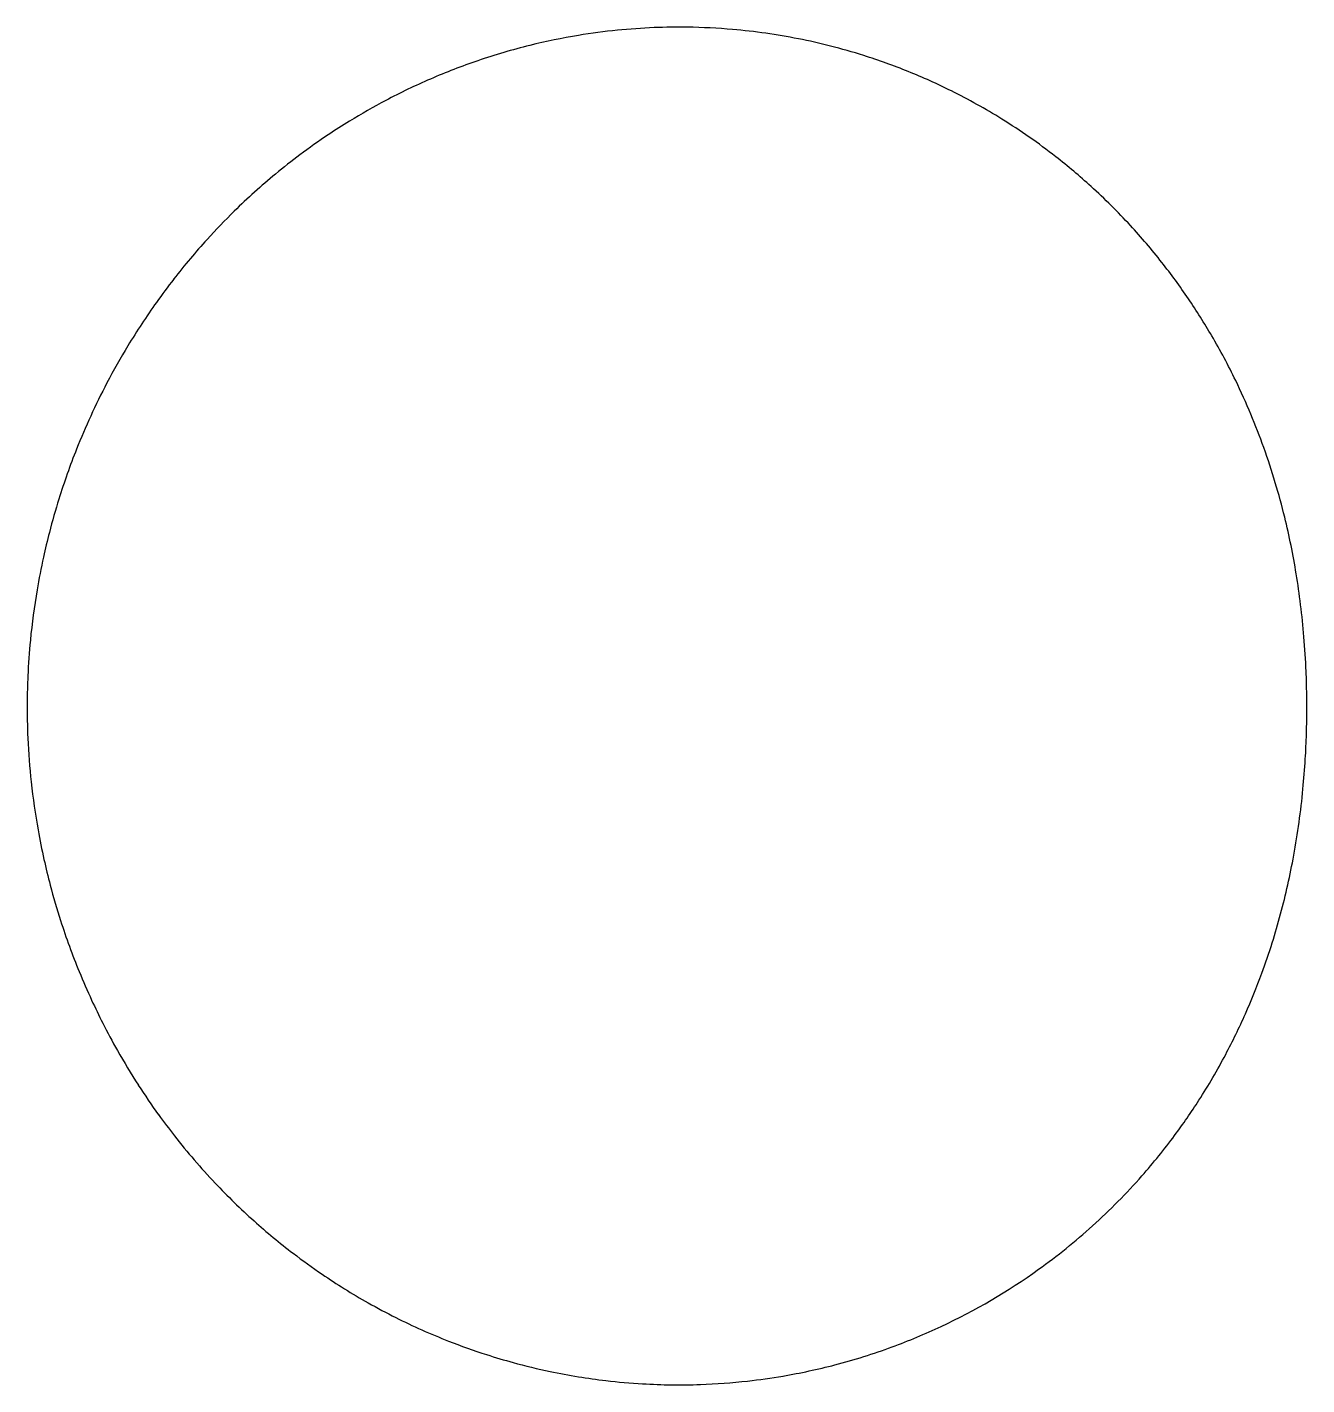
# Model space of a CAD drawing. Header units: metres. Extents: x -294 to 245, y -286 to 287.
import ezdxf

# ---------------------------------------------------------------- set-up
doc = ezdxf.new("R2010")
doc.units = ezdxf.units.M

msp = doc.modelspace()

# ---------------------------------------------------------------- linework, layer by layer
for centre, radius, start, end in [((-19.35, 25.1), 261.62, 452.3356, 455.747), ((-19.47, 26.64), 260.07, 449.2116, 452.3216), ((-19.37, 29.22), 257.49, 445.0017, 449.226), ((-18.96, 22.69), 264.05, 459.3686, 463.9104), ((-19.31, 24.85), 261.87, 455.7503, 459.3715), ((-19.4, 28.11), 258.6, 441.8893, 445.017), ((-19.42, 28.34), 258.38, 435.7258, 441.8786), ((-18.43, 20.51), 266.3, 463.9095, 468.8319), ((-19.06, 29.98), 256.7, 432.454, 435.7135), ((-17.73, 18.49), 268.44, 468.8333, 473.4048), ((-19.09, 29.68), 256.99, 428.0164, 432.4659), ((-16.98, 16.83), 270.26, 473.411, 477.8485), ((-19.37, 29.1), 257.63, 423.568, 428.0065), ((-19.04, 29.71), 256.94, 418.1467, 423.5741), ((-15.81, 14.76), 272.63, 477.8626, 481.5454), ((-15.47, 14.34), 273.17, 481.5612, 483.8074), ((-20.3, 27.64), 259.36, 412.022, 418.1515), ((-16.15, 15.2), 272.08, 483.7891, 486.8644), ((-13.03, 10.97), 277.33, 486.8551, 489.5704), ((-20.92, 26.85), 260.37, 407.7362, 412.0209), ((-11.7, 9.49), 279.33, 489.5869, 494.3796), ((-22.58, 25.03), 262.83, 402.6435, 407.737), ((-9.51, 7.31), 282.41, 494.3876, 497.7454), ((-24.45, 23.31), 265.37, 398.229, 402.6432), ((-9.43, 7.29), 282.48, 497.754, 499.9261), ((-9.73, 7.42), 282.18, 499.9072, 502.1805), ((-27.07, 21.24), 268.71, 394.1809, 398.2287), ((-0.44, 0.3), 293.87, 502.1936, 504.5663), ((-29.54, 19.56), 271.69, 390.2815, 394.1823), ((0.52, -0.34), 295.03, 504.574, 508.8281), ((-34.13, 16.87), 277.02, 385.8526, 390.2825), ((1.06, -0.61), 295.63, 508.8383, 512.3289), ((-39.04, 14.52), 282.46, 382.6885, 385.8482), ((1.89, -0.93), 296.51, 512.348, 515.358), ((1.53, -0.65), 296.07, 515.3782, 518.2984), ((-42.9, 12.91), 286.64, 379.671, 382.6874), ((0.53, -0.19), 294.97, 518.3098, 522.6592), ((-49.43, 10.57), 293.59, 376.6323, 379.6722), ((-56.82, 8.36), 301.29, 373.7625, 376.6321), ((1.66, -0.47), 296.14, 522.6713, 525.4967), ((-64.93, 6.39), 309.65, 371.5082, 373.76), ((-1, 0.26), 293.37, 525.5061, 527.5976), ((-2.08, 0.4), 292.29, 527.5785, 530.3457), ((-73.28, 4.69), 318.16, 369.3164, 371.5079), ((-83.39, 3.03), 328.41, 367.024, 369.3169), ((-0.53, 0.07), 293.88, 530.3325, 534.5083), ((-96.08, 1.46), 341.19, 364.7356, 367.0244), ((-108.56, 0.43), 353.72, 362.3695, 364.735), ((-1.06, 0.07), 293.35, 534.4984, 537.4458), ((1.23, -0.05), 295.64, 537.4418, 539.6116), ((-117.02, 0.05), 362.19, 360.8342, 362.3743), ((2.14, 0.04), 296.55, 539.6315, 542.5471), ((-119.94, 0.2), 365.11, 359.9681, 360.8039), ((-157.69, 0.04), 402.86, 719.2976, 719.994), ((-105.31, -0.39), 350.47, 718.2286, 719.2632), ((-117.8, -0.17), 362.97, 716.5652, 718.2556), ((0.96, 0.08), 295.37, 542.5639, 546.152), ((-105.46, -0.94), 350.6, 714.501, 716.5692), ((0.76, 0.11), 295.17, 546.1616, 550.1301), ((-94.39, -2.03), 339.48, 712.1225, 714.5051), ((-83.94, -3.49), 328.92, 709.6656, 712.1246), ((2.12, 0.43), 296.57, 550.1461, 552.5912), ((-73.51, -5.39), 318.32, 707.3883, 709.6663), ((-1.73, -0.4), 292.63, 552.5956, 554.7877), ((-1.46, -0.43), 292.89, 554.7691, 557.8163), ((-62.11, -7.94), 306.64, 705.023, 707.3879), ((-0.45, -0.16), 293.93, 557.8054, 562.2651), ((-51.63, -10.75), 295.79, 702.5724, 705.0239), ((-43.4, -13.33), 287.17, 699.8521, 702.5715), ((-2.13, -0.93), 292.08, 562.2503, 564.8284), ((-35.89, -16.08), 279.17, 696.0548, 699.8512), ((1.32, 0.62), 295.86, 564.8205, 566.8944), ((-30.79, -18.34), 273.58, 692.0777, 696.0535), ((1.64, 0.89), 296.28, 566.9135, 569.4552), ((0.09, 0.06), 294.51, 569.4631, 572.7776), ((-26.88, -20.39), 269.17, 687.3074, 692.0737), ((-8.96, -5.77), 283.76, 572.7766, 575.8236), ((-23.12, -22.8), 264.71, 683.4097, 687.308), ((-9.13, -5.94), 283.51, 575.8157, 578.0783), ((-8.96, -5.69), 283.8, 578.0974, 580.7507), ((-21.38, -24.1), 262.54, 678.6301, 683.4106), ((-12.77, -8.95), 278.78, 580.7545, 583.4556), ((-19.9, -25.4), 260.57, 672.1005, 678.6297), ((-13.36, -9.61), 277.91, 583.4392, 588.156), ((-14.83, -11.31), 275.66, 588.1484, 592.6002), ((-19.48, -25.86), 259.94, 665.6612, 672.0988), ((-16.65, -13.8), 272.57, 592.5873, 595.7593), ((-15.9, -12.78), 273.84, 595.7496, 598.0921), ((-19.36, -25.99), 259.77, 655.1357, 665.6576), ((-16.69, -13.89), 272.48, 598.1101, 600.5666), ((-18.69, -17.58), 268.28, 600.551, 603.3579), ((-17.23, -14.72), 271.49, 603.3533, 605.9215), ((-18.45, -17.25), 268.69, 605.9389, 608.5339), ((-19.19, -26.25), 259.46, 650.1799, 655.1246), ((-19.29, -19.59), 266.2, 608.5174, 612.1844), ((-19, -18.92), 266.92, 612.1687, 614.6764), ((-19.23, -26.21), 259.51, 644.5978, 650.1863), ((-18.8, -17.89), 267.97, 614.6939, 618.1285), ((-19.76, -22.21), 263.55, 618.1392, 620.7849), ((-19.64, -24.65), 261.12, 639.6842, 644.5974), ((-19.53, -21.29), 264.49, 620.7674, 623.2982), ((-19.58, -21.02), 264.76, 623.3151, 626.686), ((-19.71, -23.23), 262.54, 626.6879, 631.9995), ((-19.59, -25.21), 260.56, 631.9881, 636.3767), ((-19.6, -24.59), 261.18, 636.3645, 639.6749)]:
    msp.add_arc(centre, radius, start, end)

doc.saveas('drawing.dxf')
